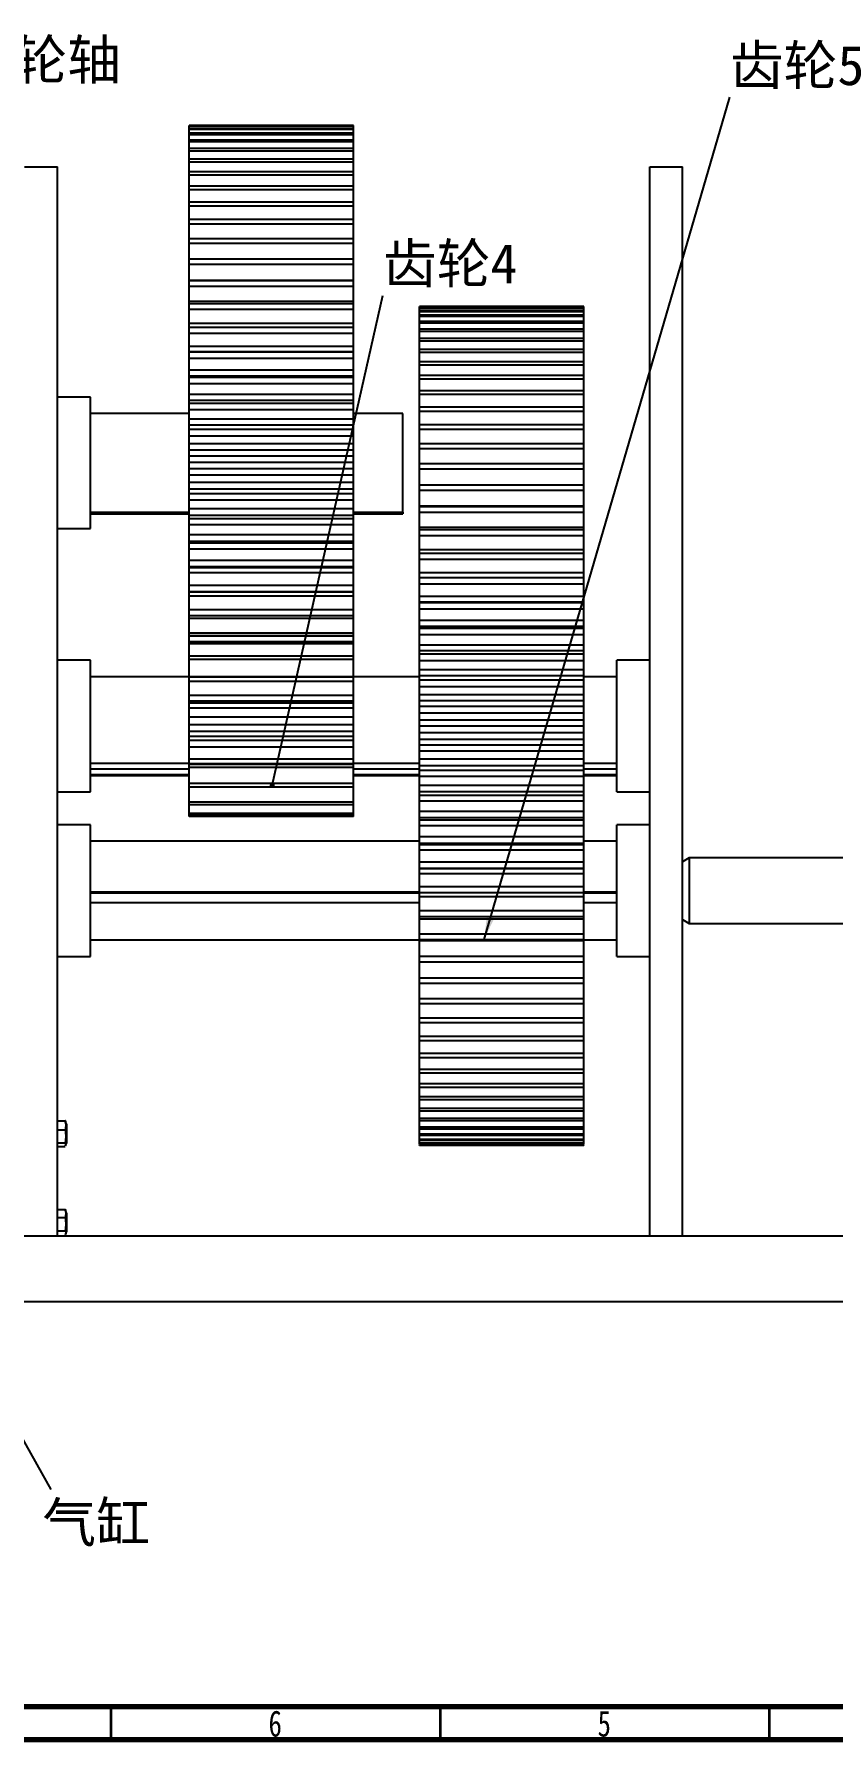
# Model space of a CAD drawing. Header units: millimetres. Extents: x 15 to 836, y 5 to 589.
# Drawn here: x 513.8 to 635.2, y 5 to 264.2 of the extents above; entities that cross this region are included whole.
import ezdxf

# ---------------------------------------------------------------- set-up
doc = ezdxf.new("R2010")
doc.units = ezdxf.units.MM
doc.styles.add('SLDTEXTSTYLE0', font='TXT', dxfattribs={"width": 0.75})
doc.dimstyles.new('SLDDIMSTYLE0', dxfattribs={"dimtxt": 0.18, "dimasz": 3.556, "dimexe": 0, "dimexo": 0.0625, "dimgap": 0, "dimtad": 0, "dimtih": 1, "dimtoh": 1, "dimdec": 0, "dimrnd": 1e-09, "dimzin": 0, "dimdsep": 46, "dimtxsty": 'Standard', "dimsah": 1, "dimcen": 0.09, "dimadec": 0, "dimazin": 0, "dimtfac": 3.556, "dimtdec": 0, "dimtofl": 0, "dimtmove": 0, "dimatfit": 3, "dimfxl": 1, "dimfrac": 2, "dimtolj": 1, "dimtzin": 0, "dimarcsym": 0})
doc.dimstyles.new('SLDDIMSTYLE1', dxfattribs={"dimtxt": 0.18, "dimasz": 0.762, "dimexe": 0, "dimexo": 0.0625, "dimgap": 0, "dimtad": 0, "dimtih": 1, "dimtoh": 1, "dimdec": 0, "dimrnd": 1e-09, "dimzin": 0, "dimdsep": 46, "dimtxsty": 'Standard', "dimblk1": 'DOT', "dimblk2": 'DOT', "dimsah": 1, "dimcen": 0.09, "dimadec": 0, "dimazin": 0, "dimtfac": 0.762, "dimtdec": 0, "dimtofl": 0, "dimtmove": 0, "dimatfit": 3, "dimldrblk": 'DOT', "dimfxl": 1, "dimfrac": 2, "dimtolj": 1, "dimtzin": 0, "dimarcsym": 0})

# ---------------------------------------------------------------- blocks, each defined once
blk = doc.blocks.new('_Dot')
at = {"color": 0, "linetype": 'ByBlock', "lineweight": -2}
blk.add_line((-0.5, 0), (-1, 0), dxfattribs=at)
at = {"color": 0, "linetype": 'ByBlock', "const_width": 0.5}
blk.add_lwpolyline([(-0.25, 0, 1), (0.25, 0, 1)], format="xyb", close=True, dxfattribs=at)

msp = doc.modelspace()

# ---------------------------------------------------------------- linework, layer by layer
at = {"color": 7, "linetype": 'Continuous', "lineweight": 25}
for p, q in [((562.37, 250.29), (537.37, 250.29)), ((537.37, 250.13), (537.37, 250.29)), ((562.37, 250.21), (537.37, 250.21)), ((537.37, 250.14), (537.37, 250.21)), ((562.37, 250.14), (537.37, 250.14)), ((537.37, 249.81), (537.37, 250.14)), ((562.37, 249.81), (537.37, 249.81)), ((537.37, 249.67), (537.37, 249.81)), ((562.37, 249.67), (537.37, 249.67)), ((537.37, 249.11), (537.37, 249.67)), ((562.37, 249.11), (537.37, 249.11)), ((537.37, 248.89), (537.37, 249.11)), ((562.37, 248.89), (537.37, 248.89)), ((537.37, 248.09), (537.37, 248.89)), ((562.37, 250.13), (562.37, 250.29)), ((562.37, 250.14), (562.37, 250.21)), ((562.37, 249.81), (562.37, 250.14)), ((562.37, 249.67), (562.37, 249.81)), ((562.37, 249.11), (562.37, 249.67)), ((562.37, 248.89), (562.37, 249.11)), ((562.37, 248.09), (562.37, 248.89)), ((562.37, 248.09), (537.37, 248.09)), ((537.37, 247.8), (537.37, 248.09)), ((562.37, 247.8), (537.37, 247.8)), ((537.37, 246.73), (537.37, 247.8)), ((562.37, 246.78), (537.37, 246.78)), ((537.37, 246.41), (537.37, 246.78)), ((562.37, 246.41), (537.37, 246.41)), ((537.37, 245.16), (537.37, 246.41)), ((562.37, 247.8), (562.37, 248.09)), ((562.37, 246.73), (562.37, 247.8)), ((562.37, 246.41), (562.37, 246.78)), ((562.37, 245.16), (562.37, 246.41)), ((512.37, 244.04), (517.37, 244.04)), ((517.37, 81.54), (517.37, 244.04)), ((562.37, 245.16), (537.37, 245.16)), ((537.37, 244.72), (537.37, 245.16)), ((562.37, 244.72), (537.37, 244.72)), ((537.37, 243.27), (537.37, 244.72)), ((562.37, 244.72), (562.37, 245.16)), ((562.37, 243.27), (562.37, 244.72)), ((607.37, 81.54), (607.37, 244.04)), ((607.37, 244.04), (612.37, 244.04)), ((612.37, 81.54), (612.37, 244.04)), ((562.37, 243.27), (537.37, 243.27)), ((537.37, 242.76), (537.37, 243.27)), ((562.37, 242.76), (537.37, 242.76)), ((537.37, 241.1), (537.37, 242.76)), ((562.37, 241.1), (537.37, 241.1)), ((537.37, 240.53), (537.37, 241.1)), ((562.37, 242.76), (562.37, 243.27)), ((562.37, 241.1), (562.37, 242.76)), ((562.37, 240.53), (562.37, 241.1)), ((562.37, 240.53), (537.37, 240.53)), ((537.37, 238.67), (537.37, 240.53)), ((562.37, 238.67), (537.37, 238.67)), ((537.37, 238.04), (537.37, 238.67)), ((562.37, 238.67), (562.37, 240.53)), ((562.37, 238.04), (562.37, 238.67)), ((562.37, 238.04), (537.37, 238.04)), ((537.37, 236), (537.37, 238.04)), ((562.37, 236), (537.37, 236)), ((537.37, 235.31), (537.37, 236)), ((562.37, 236), (562.37, 238.04)), ((562.37, 235.31), (562.37, 236)), ((562.37, 235.31), (537.37, 235.31)), ((537.37, 233.1), (537.37, 235.31)), ((562.37, 233.1), (562.37, 235.31)), ((562.37, 233.1), (537.37, 233.1)), ((537.37, 232.35), (537.37, 233.1)), ((562.37, 232.35), (537.37, 232.35)), ((537.37, 229.99), (537.37, 232.35)), ((562.37, 232.35), (562.37, 233.1)), ((562.37, 229.99), (562.37, 232.35)), ((562.37, 229.99), (537.37, 229.99)), ((537.37, 229.19), (537.37, 229.99)), ((562.37, 229.19), (537.37, 229.19)), ((537.37, 226.75), (537.37, 229.19)), ((562.37, 229.19), (562.37, 229.99)), ((562.37, 226.75), (562.37, 229.19)), ((562.37, 226.75), (537.37, 226.75)), ((562.37, 226.69), (537.37, 226.69)), ((537.37, 225.85), (537.37, 226.69)), ((562.37, 225.85), (537.37, 225.85)), ((537.37, 223.55), (537.37, 225.85)), ((562.37, 225.85), (562.37, 226.69)), ((562.37, 223.55), (562.37, 225.85)), ((562.37, 223.55), (537.37, 223.55)), ((537.37, 223.22), (537.37, 223.55)), ((562.37, 223.22), (537.37, 223.22)), ((537.37, 222.34), (537.37, 223.22)), ((562.37, 223.22), (562.37, 223.55)), ((562.37, 222.34), (562.37, 223.22)), ((562.37, 222.34), (537.37, 222.34)), ((537.37, 220.2), (537.37, 222.34)), ((562.37, 220.2), (562.37, 222.34)), ((597.37, 222.79), (572.37, 222.79)), ((572.37, 222.76), (572.37, 222.79)), ((597.37, 222.76), (572.37, 222.76)), ((572.37, 222.51), (572.37, 222.76)), ((597.37, 222.6), (572.37, 222.6)), ((572.37, 222.51), (572.37, 222.6)), ((597.37, 222.51), (572.37, 222.51)), ((572.37, 222.15), (572.37, 222.51)), ((597.37, 222.15), (572.37, 222.15)), ((572.37, 222), (572.37, 222.15)), ((597.37, 222), (572.37, 222)), ((572.37, 221.46), (572.37, 222)), ((597.37, 221.46), (572.37, 221.46)), ((572.37, 221.25), (572.37, 221.46)), ((597.37, 221.25), (572.37, 221.25)), ((572.37, 220.53), (572.37, 221.25)), ((597.37, 220.53), (572.37, 220.53)), ((572.37, 220.25), (572.37, 220.53)), ((597.37, 222.76), (597.37, 222.79)), ((597.37, 222.51), (597.37, 222.76)), ((597.37, 222.51), (597.37, 222.6)), ((597.37, 222.15), (597.37, 222.51)), ((597.37, 222), (597.37, 222.15)), ((597.37, 221.46), (597.37, 222)), ((597.37, 221.25), (597.37, 221.46)), ((597.37, 220.53), (597.37, 221.25)), ((597.37, 220.25), (597.37, 220.53)), ((562.37, 220.2), (537.37, 220.2)), ((537.37, 219.6), (537.37, 220.2)), ((562.37, 219.6), (537.37, 219.6)), ((562.37, 219.6), (537.37, 219.6)), ((537.37, 218.69), (537.37, 219.6)), ((537.37, 219.6), (537.37, 219.6)), ((562.37, 218.69), (537.37, 218.69)), ((537.37, 216.71), (537.37, 218.69)), ((562.37, 219.6), (562.37, 220.2)), ((562.37, 218.69), (562.37, 219.6)), ((562.37, 219.6), (562.37, 219.6)), ((562.37, 216.71), (562.37, 218.69)), ((597.37, 220.25), (572.37, 220.25)), ((572.37, 219.35), (572.37, 220.25)), ((597.37, 219.35), (572.37, 219.35)), ((572.37, 219.01), (572.37, 219.35)), ((597.37, 219.01), (572.37, 219.01)), ((572.37, 217.93), (572.37, 219.01)), ((597.37, 217.93), (572.37, 217.93)), ((572.37, 217.54), (572.37, 217.93)), ((597.37, 219.35), (597.37, 220.25)), ((597.37, 219.01), (597.37, 219.35)), ((597.37, 217.93), (597.37, 219.01)), ((597.37, 217.54), (597.37, 217.93)), ((562.37, 216.71), (537.37, 216.71)), ((537.37, 215.84), (537.37, 216.71)), ((562.37, 215.91), (537.37, 215.91)), ((537.37, 215.85), (537.37, 215.91)), ((562.37, 215.85), (537.37, 215.85)), ((537.37, 214.91), (537.37, 215.85)), ((562.37, 215.84), (562.37, 216.71)), ((562.37, 215.85), (562.37, 215.91)), ((562.37, 214.91), (562.37, 215.85)), ((597.37, 217.54), (572.37, 217.54)), ((572.37, 216.28), (572.37, 217.54)), ((597.37, 216.28), (572.37, 216.28)), ((572.37, 215.83), (572.37, 216.28)), ((597.37, 215.83), (572.37, 215.83)), ((572.37, 214.4), (572.37, 215.83)), ((597.37, 216.28), (597.37, 217.54)), ((597.37, 215.83), (597.37, 216.28)), ((597.37, 214.4), (597.37, 215.83)), ((562.37, 214.91), (537.37, 214.91)), ((537.37, 213.12), (537.37, 214.91)), ((562.37, 213.12), (537.37, 213.12)), ((537.37, 212.23), (537.37, 213.12)), ((562.37, 213.12), (562.37, 214.91)), ((562.37, 212.23), (562.37, 213.12)), ((597.37, 214.4), (572.37, 214.4)), ((572.37, 213.9), (572.37, 214.4)), ((597.37, 213.9), (572.37, 213.9)), ((572.37, 212.31), (572.37, 213.9)), ((597.37, 213.9), (597.37, 214.4)), ((597.37, 212.31), (597.37, 213.9)), ((562.37, 212.23), (537.37, 212.23)), ((537.37, 212), (537.37, 212.23)), ((562.37, 212), (537.37, 212)), ((537.37, 211.04), (537.37, 212)), ((562.37, 211.04), (537.37, 211.04)), ((537.37, 209.44), (537.37, 211.04)), ((562.37, 212), (562.37, 212.23)), ((562.37, 211.04), (562.37, 212)), ((562.37, 209.44), (562.37, 211.04)), ((597.37, 212.31), (572.37, 212.31)), ((572.37, 211.75), (572.37, 212.31)), ((597.37, 211.75), (572.37, 211.75)), ((572.37, 210), (572.37, 211.75)), ((597.37, 210), (572.37, 210)), ((572.37, 209.4), (572.37, 210)), ((597.37, 211.75), (597.37, 212.31)), ((597.37, 210), (597.37, 211.75)), ((597.37, 209.4), (597.37, 210)), ((522.37, 209.04), (517.37, 209.04)), ((522.37, 189.04), (522.37, 209.04)), ((562.37, 209.44), (537.37, 209.44)), ((537.37, 208.53), (537.37, 209.44)), ((562.37, 208.53), (537.37, 208.53)), ((537.37, 208.07), (537.37, 208.53)), ((562.37, 208.07), (537.37, 208.07)), ((537.37, 207.09), (537.37, 208.07)), ((562.37, 208.53), (562.37, 209.44)), ((562.37, 208.07), (562.37, 208.53)), ((562.37, 207.09), (562.37, 208.07)), ((597.37, 209.4), (572.37, 209.4)), ((572.37, 207.5), (572.37, 209.4)), ((597.37, 207.5), (572.37, 207.5)), ((572.37, 206.84), (572.37, 207.5)), ((597.37, 207.5), (597.37, 209.4)), ((597.37, 206.84), (597.37, 207.5)), ((537.37, 206.54), (522.37, 206.54)), ((562.37, 207.09), (537.37, 207.09)), ((537.37, 205.69), (537.37, 207.09)), ((562.37, 205.69), (537.37, 205.69)), ((537.37, 204.77), (537.37, 205.69)), ((562.37, 204.77), (537.37, 204.77)), ((537.37, 204.09), (537.37, 204.77)), ((562.37, 205.69), (562.37, 207.09)), ((569.87, 206.54), (562.37, 206.54)), ((562.37, 204.77), (562.37, 205.69)), ((562.37, 204.09), (562.37, 204.77)), ((569.87, 191.54), (569.87, 206.54)), ((597.37, 206.84), (572.37, 206.84)), ((572.37, 204.8), (572.37, 206.84)), ((597.37, 204.8), (572.37, 204.8)), ((572.37, 204.1), (572.37, 204.8)), ((597.37, 204.8), (597.37, 206.84)), ((597.37, 204.1), (597.37, 204.8)), ((562.37, 204.09), (537.37, 204.09)), ((537.37, 203.1), (537.37, 204.09)), ((562.37, 203.1), (537.37, 203.1)), ((537.37, 201.91), (537.37, 203.1)), ((562.37, 203.1), (562.37, 204.09)), ((562.37, 201.91), (562.37, 203.1)), ((597.37, 204.1), (572.37, 204.1)), ((572.37, 201.92), (572.37, 204.1)), ((597.37, 201.92), (597.37, 204.1)), ((562.37, 201.91), (537.37, 201.91)), ((537.37, 200.98), (537.37, 201.91)), ((562.37, 200.98), (537.37, 200.98)), ((537.37, 200.07), (537.37, 200.98)), ((562.37, 200.07), (537.37, 200.07)), ((537.37, 199.08), (537.37, 200.07)), ((562.37, 200.98), (562.37, 201.91)), ((562.37, 200.07), (562.37, 200.98)), ((562.37, 199.08), (562.37, 200.07)), ((597.37, 201.92), (572.37, 201.92)), ((572.37, 201.18), (572.37, 201.92)), ((597.37, 201.18), (572.37, 201.18)), ((572.37, 198.88), (572.37, 201.18)), ((597.37, 201.18), (597.37, 201.92)), ((597.37, 198.88), (597.37, 201.18)), ((562.37, 199.08), (537.37, 199.08)), ((537.37, 198.11), (537.37, 199.08)), ((562.37, 198.11), (537.37, 198.11)), ((537.37, 197.18), (537.37, 198.11)), ((562.37, 197.18), (537.37, 197.18)), ((537.37, 196.05), (537.37, 197.18)), ((562.37, 198.11), (562.37, 199.08)), ((562.37, 197.18), (562.37, 198.11)), ((562.37, 196.05), (562.37, 197.18)), ((597.37, 198.88), (572.37, 198.88)), ((572.37, 198.09), (572.37, 198.88)), ((597.37, 198.09), (572.37, 198.09)), ((572.37, 195.67), (572.37, 198.09)), ((597.37, 198.09), (597.37, 198.88)), ((597.37, 195.67), (597.37, 198.09)), ((562.37, 196.05), (537.37, 196.05)), ((537.37, 195.06), (537.37, 196.05)), ((562.37, 195.06), (537.37, 195.06)), ((537.37, 194.31), (537.37, 195.06)), ((562.37, 195.06), (562.37, 196.05)), ((562.37, 194.31), (562.37, 195.06)), ((597.37, 195.67), (572.37, 195.67)), ((572.37, 194.85), (572.37, 195.67)), ((597.37, 194.85), (572.37, 194.85)), ((572.37, 192.45), (572.37, 194.85)), ((597.37, 194.85), (597.37, 195.67)), ((597.37, 192.45), (597.37, 194.85)), ((562.37, 194.31), (537.37, 194.31)), ((537.37, 193.39), (537.37, 194.31)), ((562.37, 193.39), (537.37, 193.39)), ((537.37, 192.04), (537.37, 193.39)), ((562.37, 192.04), (537.37, 192.04)), ((537.37, 191.06), (537.37, 192.04)), ((562.37, 193.39), (562.37, 194.31)), ((562.37, 192.04), (562.37, 193.39)), ((562.37, 191.06), (562.37, 192.04)), ((597.37, 192.45), (572.37, 192.45)), ((572.37, 192.33), (572.37, 192.45)), ((597.37, 192.33), (572.37, 192.33)), ((572.37, 191.47), (572.37, 192.33)), ((597.37, 192.33), (597.37, 192.45)), ((597.37, 191.47), (597.37, 192.33)), ((522.37, 191.54), (537.37, 191.54)), ((522.37, 191.29), (537.37, 191.29)), ((562.37, 191.06), (537.37, 191.06)), ((537.37, 190.54), (537.37, 191.06)), ((562.37, 190.54), (537.37, 190.54)), ((537.37, 189.63), (537.37, 190.54)), ((562.37, 189.63), (537.37, 189.63)), ((537.37, 188.08), (537.37, 189.63)), ((562.37, 191.54), (569.87, 191.54)), ((562.37, 191.29), (569.87, 191.29)), ((562.37, 190.54), (562.37, 191.06)), ((562.37, 189.63), (562.37, 190.54)), ((562.37, 188.08), (562.37, 189.63)), ((569.87, 191.54), (569.87, 191.29)), ((597.37, 191.47), (572.37, 191.47)), ((572.37, 189.19), (572.37, 191.47)), ((597.37, 189.19), (597.37, 191.47)), ((517.37, 189.04), (522.37, 189.04)), ((562.37, 188.08), (537.37, 188.08)), ((537.37, 187.11), (537.37, 188.08)), ((562.37, 187.11), (537.37, 187.11)), ((537.37, 186.83), (537.37, 187.11)), ((562.37, 186.83), (537.37, 186.83)), ((537.37, 185.93), (537.37, 186.83)), ((562.37, 187.11), (562.37, 188.08)), ((562.37, 186.83), (562.37, 187.11)), ((562.37, 185.93), (562.37, 186.83)), ((597.37, 189.19), (572.37, 189.19)), ((572.37, 188.85), (572.37, 189.19)), ((597.37, 188.85), (572.37, 188.85)), ((572.37, 187.95), (572.37, 188.85)), ((597.37, 187.95), (572.37, 187.95)), ((572.37, 185.8), (572.37, 187.95)), ((597.37, 188.85), (597.37, 189.19)), ((597.37, 187.95), (597.37, 188.85)), ((597.37, 185.8), (597.37, 187.95)), ((562.37, 185.93), (537.37, 185.93)), ((537.37, 184.18), (537.37, 185.93)), ((562.37, 184.18), (537.37, 184.18)), ((537.37, 183.24), (537.37, 184.18)), ((562.37, 184.18), (562.37, 185.93)), ((562.37, 183.24), (562.37, 184.18)), ((597.37, 185.8), (572.37, 185.8)), ((572.37, 185.25), (572.37, 185.8)), ((597.37, 185.25), (572.37, 185.25)), ((572.37, 184.33), (572.37, 185.25)), ((597.37, 184.33), (572.37, 184.33)), ((572.37, 182.31), (572.37, 184.33)), ((597.37, 185.25), (597.37, 185.8)), ((597.37, 184.33), (597.37, 185.25)), ((597.37, 182.31), (597.37, 184.33)), ((562.37, 183.24), (537.37, 183.24)), ((537.37, 183.15), (537.37, 183.24)), ((537.37, 182.31), (537.37, 183.19)), ((537.37, 183.15), (562.37, 183.15)), ((562.37, 182.31), (537.37, 182.31)), ((537.37, 180.38), (537.37, 182.31)), ((562.37, 183.15), (562.37, 183.24)), ((562.37, 182.31), (562.37, 183.19)), ((562.37, 180.38), (562.37, 182.31)), ((597.37, 182.31), (572.37, 182.31)), ((572.37, 181.57), (572.37, 182.31)), ((597.37, 181.57), (572.37, 181.57)), ((572.37, 181.55), (572.37, 181.57)), ((597.37, 181.55), (572.37, 181.55)), ((572.37, 180.61), (572.37, 181.55)), ((597.37, 181.57), (597.37, 182.31)), ((597.37, 181.55), (597.37, 181.57)), ((597.37, 180.61), (597.37, 181.55)), ((562.37, 180.38), (537.37, 180.38)), ((537.37, 179.46), (537.37, 180.38)), ((537.37, 179.46), (562.37, 179.46)), ((562.37, 179.46), (537.37, 179.46)), ((537.37, 179.46), (537.37, 179.46)), ((537.37, 178.8), (537.37, 179.46)), ((562.37, 179.46), (562.37, 180.38)), ((562.37, 179.46), (562.37, 179.46)), ((562.37, 178.8), (562.37, 179.46)), ((597.37, 180.61), (572.37, 180.61)), ((572.37, 178.73), (572.37, 180.61)), ((597.37, 178.73), (597.37, 180.61)), ((562.37, 178.8), (537.37, 178.8)), ((537.37, 176.69), (537.37, 178.8)), ((562.37, 176.69), (537.37, 176.69)), ((537.37, 175.81), (537.37, 176.69)), ((562.37, 176.69), (562.37, 178.8)), ((562.37, 175.81), (562.37, 176.69)), ((597.37, 178.73), (572.37, 178.73)), ((572.37, 177.87), (572.37, 178.73)), ((597.37, 177.88), (572.37, 177.88)), ((572.37, 177.76), (572.37, 177.88)), ((597.37, 177.76), (572.37, 177.76)), ((572.37, 176.8), (572.37, 177.76)), ((597.37, 176.8), (572.37, 176.8)), ((572.37, 175.07), (572.37, 176.8)), ((597.37, 177.87), (597.37, 178.73)), ((597.37, 177.76), (597.37, 177.88)), ((597.37, 176.8), (597.37, 177.76)), ((597.37, 175.07), (597.37, 176.8)), ((562.37, 175.81), (537.37, 175.81)), ((537.37, 175.41), (537.37, 175.81)), ((562.37, 175.41), (537.37, 175.41)), ((537.37, 173.14), (537.37, 175.41)), ((562.37, 175.41), (562.37, 175.81)), ((562.37, 173.14), (562.37, 175.41)), ((597.37, 175.07), (572.37, 175.07)), ((572.37, 174.19), (572.37, 175.07)), ((597.37, 174.19), (572.37, 174.19)), ((572.37, 173.89), (572.37, 174.19)), ((597.37, 173.89), (572.37, 173.89)), ((572.37, 172.92), (572.37, 173.89)), ((597.37, 174.19), (597.37, 175.07)), ((597.37, 173.89), (597.37, 174.19)), ((597.37, 172.92), (597.37, 173.89)), ((562.37, 173.14), (537.37, 173.14)), ((537.37, 172.77), (537.37, 173.14)), ((562.37, 172.77), (537.37, 172.77)), ((537.37, 172.7), (537.37, 172.77)), ((562.37, 172.7), (537.37, 172.7)), ((537.37, 171.85), (537.37, 172.7)), ((562.37, 171.85), (537.37, 171.85)), ((537.37, 171.55), (537.37, 171.85)), ((562.37, 171.55), (537.37, 171.55)), ((537.37, 169.67), (537.37, 171.55)), ((562.37, 172.77), (562.37, 173.14)), ((562.37, 172.7), (562.37, 172.77)), ((562.37, 171.85), (562.37, 172.7)), ((562.37, 171.55), (562.37, 171.85)), ((562.37, 169.67), (562.37, 171.55)), ((597.37, 172.92), (572.37, 172.92)), ((572.37, 171.35), (572.37, 172.92)), ((597.37, 171.35), (572.37, 171.35)), ((572.37, 170.45), (572.37, 171.35)), ((597.37, 171.35), (597.37, 172.92)), ((597.37, 170.45), (597.37, 171.35)), ((522.37, 169.04), (517.37, 169.04)), ((522.37, 149.04), (522.37, 169.04)), ((562.37, 169.67), (537.37, 169.67)), ((537.37, 169.17), (537.37, 169.67)), ((562.37, 169.17), (537.37, 169.17)), ((537.37, 166.53), (537.37, 169.17)), ((562.37, 169.17), (562.37, 169.67)), ((562.37, 166.53), (562.37, 169.17)), ((597.37, 170.45), (572.37, 170.45)), ((572.37, 169.97), (572.37, 170.45)), ((597.37, 169.97), (572.37, 169.97)), ((572.37, 168.98), (572.37, 169.97)), ((597.37, 168.98), (572.37, 168.98)), ((572.37, 167.58), (572.37, 168.98)), ((597.37, 169.97), (597.37, 170.45)), ((597.37, 168.98), (597.37, 169.97)), ((597.37, 167.58), (597.37, 168.98)), ((607.37, 169.04), (602.37, 169.04)), ((602.37, 149.04), (602.37, 169.04)), ((537.37, 166.54), (522.37, 166.54)), ((537.37, 166.46), (537.37, 166.54)), ((537.37, 166.46), (537.37, 166.54)), ((537.37, 166.46), (537.37, 166.54)), ((537.37, 166.46), (537.37, 166.54)), ((537.37, 166.46), (537.37, 166.54)), ((537.37, 166.46), (537.37, 166.54)), ((537.37, 166.45), (537.37, 166.54)), ((537.37, 166.45), (537.37, 166.54)), ((537.37, 166.45), (537.37, 166.54)), ((537.37, 166.45), (537.37, 166.54)), ((537.37, 166.45), (537.37, 166.54)), ((537.37, 166.45), (537.37, 166.54)), ((537.37, 166.45), (537.37, 166.54)), ((537.37, 166.45), (537.37, 166.54)), ((537.37, 166.45), (537.37, 166.54)), ((537.37, 166.45), (537.37, 166.54)), ((537.37, 166.45), (537.37, 166.54)), ((537.37, 166.45), (537.37, 166.54)), ((537.37, 166.45), (537.37, 166.54)), ((562.37, 166.53), (537.37, 166.53)), ((537.37, 166.45), (537.37, 166.53)), ((562.37, 166.46), (537.37, 166.46)), ((537.37, 166.45), (537.37, 166.46)), ((562.37, 166.45), (537.37, 166.45)), ((537.37, 165.8), (537.37, 166.45)), ((572.37, 166.54), (562.37, 166.54)), ((562.37, 166.46), (562.37, 166.54)), ((562.37, 166.46), (562.37, 166.54)), ((562.37, 166.46), (562.37, 166.54)), ((562.37, 166.46), (562.37, 166.54)), ((562.37, 166.46), (562.37, 166.54)), ((562.37, 166.46), (562.37, 166.54)), ((562.37, 166.45), (562.37, 166.54)), ((562.37, 166.45), (562.37, 166.54)), ((562.37, 166.45), (562.37, 166.54)), ((562.37, 166.45), (562.37, 166.54)), ((562.37, 166.45), (562.37, 166.54)), ((562.37, 166.45), (562.37, 166.54)), ((562.37, 166.45), (562.37, 166.54)), ((562.37, 166.45), (562.37, 166.54)), ((562.37, 166.45), (562.37, 166.54)), ((562.37, 166.45), (562.37, 166.54)), ((562.37, 166.45), (562.37, 166.54)), ((562.37, 166.45), (562.37, 166.54)), ((562.37, 166.45), (562.37, 166.54)), ((562.37, 166.45), (562.37, 166.53)), ((562.37, 166.45), (562.37, 166.46)), ((562.37, 165.8), (562.37, 166.45)), ((597.37, 167.58), (572.37, 167.58)), ((572.37, 166.67), (572.37, 167.58)), ((597.37, 166.67), (572.37, 166.67)), ((572.37, 166.01), (572.37, 166.67)), ((597.37, 166.01), (572.37, 166.01)), ((572.37, 165.01), (572.37, 166.01)), ((597.37, 166.67), (597.37, 167.58)), ((597.37, 166.01), (597.37, 166.67)), ((602.37, 166.54), (597.37, 166.54)), ((597.37, 165.01), (597.37, 166.01)), ((562.37, 165.8), (537.37, 165.8)), ((537.37, 163.7), (537.37, 165.8)), ((537.37, 162.83), (537.37, 163.7)), ((537.37, 162.83), (537.37, 163.7)), ((537.37, 162.83), (537.37, 163.7)), ((537.37, 162.83), (537.37, 163.7)), ((537.37, 162.83), (537.37, 163.7)), ((562.37, 163.7), (537.37, 163.7)), ((537.37, 162.83), (537.37, 163.7)), ((537.37, 162.83), (537.37, 163.7)), ((537.37, 162.83), (537.37, 163.7)), ((537.37, 162.83), (537.37, 163.7)), ((537.37, 162.83), (537.37, 163.7)), ((537.37, 162.83), (537.37, 163.7)), ((537.37, 162.83), (537.37, 163.7)), ((537.37, 162.83), (537.37, 163.7)), ((537.37, 162.83), (537.37, 163.7)), ((537.37, 162.83), (537.37, 163.7)), ((537.37, 162.83), (537.37, 163.7)), ((537.37, 162.83), (537.37, 163.7)), ((537.37, 162.83), (537.37, 163.7)), ((537.37, 162.83), (537.37, 163.7)), ((537.37, 162.83), (537.37, 163.7)), ((562.37, 163.7), (562.37, 165.8)), ((562.37, 162.83), (562.37, 163.7)), ((562.37, 162.83), (562.37, 163.7)), ((562.37, 162.83), (562.37, 163.7)), ((562.37, 162.83), (562.37, 163.7)), ((562.37, 162.83), (562.37, 163.7)), ((562.37, 162.83), (562.37, 163.7)), ((562.37, 162.83), (562.37, 163.7)), ((562.37, 162.83), (562.37, 163.7)), ((562.37, 162.83), (562.37, 163.7)), ((562.37, 162.83), (562.37, 163.7)), ((562.37, 162.83), (562.37, 163.7)), ((562.37, 162.83), (562.37, 163.7)), ((562.37, 162.83), (562.37, 163.7)), ((562.37, 162.83), (562.37, 163.7)), ((562.37, 162.83), (562.37, 163.7)), ((562.37, 162.83), (562.37, 163.7)), ((562.37, 162.83), (562.37, 163.7)), ((562.37, 162.83), (562.37, 163.7)), ((562.37, 162.83), (562.37, 163.7)), ((562.37, 162.83), (562.37, 163.7)), ((597.37, 165.01), (572.37, 165.01)), ((572.37, 163.77), (572.37, 165.01)), ((597.37, 163.77), (572.37, 163.77)), ((572.37, 162.86), (572.37, 163.77)), ((597.37, 163.77), (597.37, 165.01)), ((597.37, 162.86), (597.37, 163.77)), ((562.37, 162.81), (537.37, 162.81)), ((537.37, 162.51), (537.37, 162.81)), ((562.37, 162.51), (537.37, 162.51)), ((537.37, 161.77), (537.37, 162.51)), ((562.37, 161.77), (537.37, 161.77)), ((537.37, 160.41), (537.37, 161.77)), ((562.37, 162.51), (562.37, 162.81)), ((562.37, 161.77), (562.37, 162.51)), ((562.37, 160.41), (562.37, 161.77)), ((597.37, 162.86), (572.37, 162.86)), ((572.37, 162.01), (572.37, 162.86)), ((597.37, 162.01), (572.37, 162.01)), ((572.37, 161.01), (572.37, 162.01)), ((597.37, 161.01), (572.37, 161.01)), ((572.37, 159.95), (572.37, 161.01)), ((597.37, 162.01), (597.37, 162.86)), ((597.37, 161.01), (597.37, 162.01)), ((597.37, 159.95), (597.37, 161.01)), ((537.37, 159.21), (537.37, 160.41)), ((537.37, 159.21), (537.37, 160.41)), ((537.37, 159.21), (537.37, 160.41)), ((537.37, 159.21), (537.37, 160.41)), ((562.37, 160.41), (537.37, 160.41)), ((537.37, 159.21), (537.37, 160.41)), ((537.37, 159.21), (537.37, 160.41)), ((537.37, 159.21), (537.37, 160.41)), ((537.37, 159.21), (537.37, 160.41)), ((537.37, 159.21), (537.37, 160.41)), ((537.37, 159.21), (537.37, 160.41)), ((537.37, 159.21), (537.37, 160.41)), ((537.37, 159.21), (537.37, 160.41)), ((537.37, 159.21), (537.37, 160.41)), ((537.37, 159.21), (537.37, 160.41)), ((537.37, 159.21), (537.37, 160.41)), ((537.37, 159.21), (537.37, 160.41)), ((537.37, 159.21), (537.37, 160.41)), ((537.37, 159.21), (537.37, 160.41)), ((537.37, 159.21), (537.37, 160.41)), ((537.37, 159.21), (537.37, 160.41)), ((562.37, 159.21), (537.37, 159.21)), ((537.37, 158.23), (537.37, 159.21)), ((562.37, 158.23), (537.37, 158.23)), ((537.37, 157.47), (537.37, 158.23)), ((562.37, 159.21), (562.37, 160.41)), ((562.37, 159.21), (562.37, 160.41)), ((562.37, 159.21), (562.37, 160.41)), ((562.37, 159.21), (562.37, 160.41)), ((562.37, 159.21), (562.37, 160.41)), ((562.37, 159.21), (562.37, 160.41)), ((562.37, 159.21), (562.37, 160.41)), ((562.37, 159.21), (562.37, 160.41)), ((562.37, 159.21), (562.37, 160.41)), ((562.37, 159.21), (562.37, 160.41)), ((562.37, 159.21), (562.37, 160.41)), ((562.37, 159.21), (562.37, 160.41)), ((562.37, 159.21), (562.37, 160.41)), ((562.37, 159.21), (562.37, 160.41)), ((562.37, 159.21), (562.37, 160.41)), ((562.37, 159.21), (562.37, 160.41)), ((562.37, 159.21), (562.37, 160.41)), ((562.37, 159.21), (562.37, 160.41)), ((562.37, 159.21), (562.37, 160.41)), ((562.37, 159.21), (562.37, 160.41)), ((562.37, 158.23), (562.37, 159.21)), ((562.37, 157.47), (562.37, 158.23)), ((597.37, 159.95), (572.37, 159.95)), ((572.37, 159.04), (572.37, 159.95)), ((597.37, 159.04), (572.37, 159.04)), ((572.37, 158.01), (572.37, 159.04)), ((597.37, 159.04), (597.37, 159.95)), ((597.37, 158.01), (597.37, 159.04)), ((562.37, 157.47), (537.37, 157.47)), ((537.37, 156.91), (537.37, 157.47)), ((537.37, 155.82), (537.37, 156.99)), ((537.37, 156.91), (562.37, 156.91)), ((537.37, 155.82), (537.37, 156.91)), ((537.37, 155.82), (537.37, 156.91)), ((537.37, 155.82), (537.37, 156.91)), ((537.37, 155.82), (537.37, 156.91)), ((537.37, 155.82), (537.37, 156.91)), ((537.37, 155.82), (537.37, 156.91)), ((537.37, 155.82), (537.37, 156.91)), ((537.37, 155.82), (537.37, 156.91)), ((537.37, 155.82), (537.37, 156.91)), ((537.37, 155.82), (537.37, 156.91)), ((537.37, 155.82), (537.37, 156.91)), ((537.37, 155.82), (537.37, 156.91)), ((537.37, 155.82), (537.37, 156.91)), ((537.37, 155.82), (537.37, 156.91)), ((537.37, 155.82), (537.37, 156.91)), ((537.37, 155.82), (537.37, 156.91)), ((537.37, 155.82), (537.37, 156.91)), ((537.37, 155.82), (537.37, 156.91)), ((537.37, 155.82), (537.37, 156.91)), ((562.37, 155.82), (537.37, 155.82)), ((537.37, 154.03), (537.37, 155.82)), ((562.37, 156.91), (562.37, 157.47)), ((562.37, 155.82), (562.37, 156.99)), ((562.37, 155.82), (562.37, 156.91)), ((562.37, 155.82), (562.37, 156.91)), ((562.37, 155.82), (562.37, 156.91)), ((562.37, 155.82), (562.37, 156.91)), ((562.37, 155.82), (562.37, 156.91)), ((562.37, 155.82), (562.37, 156.91)), ((562.37, 155.82), (562.37, 156.91)), ((562.37, 155.82), (562.37, 156.91)), ((562.37, 155.82), (562.37, 156.91)), ((562.37, 155.82), (562.37, 156.91)), ((562.37, 155.82), (562.37, 156.91)), ((562.37, 155.82), (562.37, 156.91)), ((562.37, 155.82), (562.37, 156.91)), ((562.37, 155.82), (562.37, 156.91)), ((562.37, 155.82), (562.37, 156.91)), ((562.37, 155.82), (562.37, 156.91)), ((562.37, 155.82), (562.37, 156.91)), ((562.37, 155.82), (562.37, 156.91)), ((562.37, 155.82), (562.37, 156.91)), ((562.37, 154.03), (562.37, 155.82)), ((597.37, 158.01), (572.37, 158.01)), ((572.37, 157.01), (572.37, 158.01)), ((597.37, 157.01), (572.37, 157.01)), ((572.37, 156.12), (572.37, 157.01)), ((597.37, 156.12), (572.37, 156.12)), ((572.37, 155.21), (572.37, 156.12)), ((597.37, 157.01), (597.37, 158.01)), ((597.37, 156.12), (597.37, 157.01)), ((597.37, 155.21), (597.37, 156.12)), ((522.37, 153.41), (537.37, 153.41)), ((562.37, 154.03), (537.37, 154.03)), ((537.37, 153.33), (537.37, 154.03)), ((562.37, 153.33), (537.37, 153.33)), ((537.37, 153.24), (537.37, 153.33)), ((537.37, 153.24), (562.37, 153.24)), ((537.37, 152.75), (537.37, 153.24)), ((537.37, 152.75), (537.37, 153.24)), ((537.37, 152.75), (537.37, 153.24)), ((537.37, 152.75), (537.37, 153.24)), ((537.37, 152.75), (537.37, 153.24)), ((537.37, 152.75), (537.37, 153.24)), ((537.37, 152.75), (537.37, 153.24)), ((537.37, 152.75), (537.37, 153.24)), ((537.37, 152.75), (537.37, 153.24)), ((537.37, 152.75), (537.37, 153.24)), ((537.37, 152.75), (537.37, 153.24)), ((537.37, 152.75), (537.37, 153.24)), ((537.37, 152.75), (537.37, 153.24)), ((537.37, 152.75), (537.37, 153.24)), ((537.37, 152.75), (537.37, 153.24)), ((537.37, 152.75), (537.37, 153.24)), ((537.37, 152.75), (537.37, 153.24)), ((537.37, 152.75), (537.37, 153.24)), ((537.37, 152.75), (537.37, 153.24)), ((537.37, 152.75), (537.37, 153.24)), ((562.37, 153.33), (562.37, 154.03)), ((562.37, 153.41), (572.37, 153.41)), ((562.37, 153.24), (562.37, 153.33)), ((562.37, 152.75), (562.37, 153.24)), ((562.37, 152.75), (562.37, 153.24)), ((562.37, 152.75), (562.37, 153.24)), ((562.37, 152.75), (562.37, 153.24)), ((562.37, 152.75), (562.37, 153.24)), ((562.37, 152.75), (562.37, 153.24)), ((562.37, 152.75), (562.37, 153.24)), ((562.37, 152.75), (562.37, 153.24)), ((562.37, 152.75), (562.37, 153.24)), ((562.37, 152.75), (562.37, 153.24)), ((562.37, 152.75), (562.37, 153.24)), ((562.37, 152.75), (562.37, 153.24)), ((562.37, 152.75), (562.37, 153.24)), ((562.37, 152.75), (562.37, 153.24)), ((562.37, 152.75), (562.37, 153.24)), ((562.37, 152.75), (562.37, 153.24)), ((562.37, 152.75), (562.37, 153.24)), ((562.37, 152.75), (562.37, 153.24)), ((562.37, 152.75), (562.37, 153.24)), ((562.37, 152.75), (562.37, 153.24)), ((597.37, 155.21), (572.37, 155.21)), ((572.37, 154.01), (572.37, 155.21)), ((597.37, 154.01), (572.37, 154.01)), ((572.37, 153.01), (572.37, 154.01)), ((597.37, 153.01), (572.37, 153.01)), ((572.37, 152.3), (572.37, 153.01)), ((597.37, 154.01), (597.37, 155.21)), ((597.37, 153.01), (597.37, 154.01)), ((597.37, 153.41), (602.37, 153.41)), ((597.37, 152.3), (597.37, 153.01)), ((522.37, 152.56), (537.37, 152.56)), ((522.37, 151.69), (537.37, 151.69)), ((522.37, 151.54), (537.37, 151.54)), ((562.37, 152.75), (537.37, 152.75)), ((537.37, 150.32), (537.37, 152.75)), ((562.37, 150.32), (562.37, 152.75)), ((562.37, 152.56), (572.37, 152.56)), ((562.37, 151.69), (572.37, 151.69)), ((562.37, 151.54), (572.37, 151.54)), ((597.37, 152.3), (572.37, 152.3)), ((572.37, 151.4), (572.37, 152.3)), ((597.37, 151.4), (572.37, 151.4)), ((572.37, 150.03), (572.37, 151.4)), ((597.37, 152.56), (602.37, 152.56)), ((597.37, 151.4), (597.37, 152.3)), ((597.37, 151.69), (602.37, 151.69)), ((597.37, 151.54), (602.37, 151.54)), ((597.37, 150.03), (597.37, 151.4)), ((517.37, 149.04), (522.37, 149.04)), ((562.37, 150.32), (537.37, 150.32)), ((537.37, 149.74), (537.37, 150.32)), ((537.37, 147.46), (537.37, 149.74)), ((562.37, 149.74), (537.37, 149.74)), ((562.37, 149.74), (562.37, 150.32)), ((562.37, 147.46), (562.37, 149.74)), ((597.37, 150.03), (572.37, 150.03)), ((572.37, 149.04), (572.37, 150.03)), ((597.37, 149.04), (572.37, 149.04)), ((572.37, 148.51), (572.37, 149.04)), ((597.37, 148.51), (572.37, 148.51)), ((572.37, 147.62), (572.37, 148.51)), ((597.37, 149.04), (597.37, 150.03)), ((597.37, 148.51), (597.37, 149.04)), ((597.37, 147.62), (597.37, 148.51)), ((602.37, 149.04), (607.37, 149.04)), ((562.37, 147.46), (537.37, 147.46)), ((537.37, 147.07), (537.37, 147.46)), ((562.37, 147.07), (537.37, 147.07)), ((537.37, 145.74), (537.37, 147.07)), ((562.37, 145.74), (537.37, 145.74)), ((537.37, 145.57), (537.37, 145.74)), ((537.37, 145.32), (537.37, 145.57)), ((562.37, 145.57), (537.37, 145.57)), ((562.37, 145.32), (537.37, 145.32)), ((562.37, 147.07), (562.37, 147.46)), ((562.37, 145.74), (562.37, 147.07)), ((562.37, 145.57), (562.37, 145.74)), ((562.37, 145.32), (562.37, 145.57)), ((597.37, 147.62), (572.37, 147.62)), ((572.37, 146.08), (572.37, 147.62)), ((597.37, 146.08), (572.37, 146.08)), ((572.37, 145.1), (572.37, 146.08)), ((597.37, 146.08), (597.37, 147.62)), ((597.37, 145.1), (597.37, 146.08)), ((522.37, 144.04), (517.37, 144.04)), ((522.37, 124.04), (522.37, 144.04)), ((597.37, 145.1), (572.37, 145.1)), ((572.37, 144.76), (572.37, 145.1)), ((597.37, 144.76), (572.37, 144.76)), ((572.37, 143.88), (572.37, 144.76)), ((597.37, 143.88), (572.37, 143.88)), ((572.37, 142.19), (572.37, 143.88)), ((597.37, 144.76), (597.37, 145.1)), ((597.37, 143.88), (597.37, 144.76)), ((597.37, 142.19), (597.37, 143.88)), ((607.37, 144.04), (602.37, 144.04)), ((602.37, 124.04), (602.37, 144.04)), ((572.37, 141.54), (522.37, 141.54)), ((597.37, 142.19), (572.37, 142.19)), ((572.37, 141.22), (572.37, 142.19)), ((597.37, 141.22), (572.37, 141.22)), ((572.37, 141.07), (572.37, 141.22)), ((572.37, 141.07), (597.37, 141.07)), ((572.37, 140.21), (572.37, 141.07)), ((597.37, 140.21), (572.37, 140.21)), ((572.37, 138.36), (572.37, 140.21)), ((597.37, 141.22), (597.37, 142.19)), ((602.37, 141.54), (597.37, 141.54)), ((597.37, 141.07), (597.37, 141.22)), ((597.37, 140.21), (597.37, 141.07)), ((597.37, 138.36), (597.37, 140.21)), ((597.37, 138.36), (572.37, 138.36)), ((572.37, 137.42), (572.37, 138.36)), ((572.37, 136.6), (572.37, 137.45)), ((597.37, 137.42), (572.37, 137.42)), ((572.37, 137.38), (572.37, 137.42)), ((572.37, 137.38), (597.37, 137.38)), ((597.37, 137.42), (597.37, 138.36)), ((597.37, 136.6), (597.37, 137.45)), ((597.37, 137.38), (597.37, 137.42)), ((613.37, 139.04), (612.37, 138.44)), ((642.37, 139.04), (613.37, 139.04)), ((613.37, 139.04), (613.37, 134.04)), ((597.37, 136.6), (572.37, 136.6)), ((572.37, 134.62), (572.37, 136.6)), ((597.37, 134.62), (597.37, 136.6)), ((522.37, 133.84), (572.37, 133.84)), ((522.37, 133.7), (572.37, 133.7)), ((522.37, 132.22), (572.37, 132.22)), ((597.37, 134.62), (572.37, 134.62)), ((572.37, 133.69), (572.37, 134.62)), ((572.37, 133.09), (572.37, 133.7)), ((597.37, 133.69), (572.37, 133.69)), ((597.37, 133.09), (572.37, 133.09)), ((572.37, 130.97), (572.37, 133.09)), ((597.37, 133.69), (597.37, 134.62)), ((597.37, 133.84), (602.37, 133.84)), ((597.37, 133.09), (597.37, 133.7)), ((597.37, 133.7), (602.37, 133.7)), ((597.37, 130.97), (597.37, 133.09)), ((597.37, 132.22), (602.37, 132.22)), ((613.37, 134.04), (613.37, 129.04)), ((597.37, 130.97), (572.37, 130.97)), ((572.37, 130.07), (572.37, 130.97)), ((597.37, 130.07), (572.37, 130.07)), ((572.37, 129.68), (572.37, 130.07)), ((597.37, 129.68), (572.37, 129.68)), ((572.37, 127.43), (572.37, 129.68)), ((597.37, 130.07), (597.37, 130.97)), ((597.37, 129.68), (597.37, 130.07)), ((597.37, 127.43), (597.37, 129.68)), ((612.37, 129.65), (613.37, 129.04)), ((597.37, 127.43), (572.37, 127.43)), ((572.37, 126.56), (572.37, 127.43)), ((597.37, 126.56), (597.37, 127.43)), ((613.37, 129.04), (642.37, 129.04)), ((522.37, 126.54), (572.37, 126.54)), ((597.37, 126.56), (572.37, 126.56)), ((572.37, 126.39), (572.37, 126.54)), ((597.37, 126.39), (572.37, 126.39)), ((572.37, 124.02), (572.37, 126.39)), ((597.37, 126.54), (602.37, 126.54)), ((597.37, 126.39), (597.37, 126.54)), ((597.37, 124.02), (597.37, 126.39)), ((517.37, 124.04), (522.37, 124.04)), ((597.37, 124.02), (572.37, 124.02)), ((572.37, 123.18), (572.37, 124.02)), ((572.37, 120.74), (572.37, 123.22)), ((597.37, 123.18), (572.37, 123.18)), ((597.37, 123.18), (597.37, 124.02)), ((597.37, 120.74), (597.37, 123.22)), ((602.37, 124.04), (607.37, 124.04)), ((597.37, 120.74), (572.37, 120.74)), ((572.37, 119.94), (572.37, 120.74)), ((597.37, 119.94), (572.37, 119.94)), ((572.37, 117.62), (572.37, 119.94)), ((597.37, 119.94), (597.37, 120.74)), ((597.37, 117.62), (597.37, 119.94)), ((597.37, 117.62), (572.37, 117.62)), ((572.37, 116.86), (572.37, 117.62)), ((597.37, 116.86), (572.37, 116.86)), ((572.37, 114.66), (572.37, 116.86)), ((597.37, 116.86), (597.37, 117.62)), ((597.37, 114.66), (597.37, 116.86)), ((597.37, 114.66), (572.37, 114.66)), ((572.37, 113.94), (572.37, 114.66)), ((597.37, 113.94), (597.37, 114.66)), ((597.37, 113.94), (572.37, 113.94)), ((572.37, 111.87), (572.37, 113.94)), ((597.37, 111.87), (572.37, 111.87)), ((572.37, 111.2), (572.37, 111.87)), ((597.37, 111.87), (597.37, 113.94)), ((597.37, 111.2), (597.37, 111.87)), ((597.37, 111.2), (572.37, 111.2)), ((572.37, 109.27), (572.37, 111.2)), ((597.37, 109.27), (572.37, 109.27)), ((572.37, 108.65), (572.37, 109.27)), ((597.37, 109.27), (597.37, 111.2)), ((597.37, 108.65), (597.37, 109.27)), ((597.37, 108.65), (572.37, 108.65)), ((572.37, 106.87), (572.37, 108.65)), ((597.37, 106.87), (572.37, 106.87)), ((572.37, 106.3), (572.37, 106.87)), ((597.37, 106.3), (572.37, 106.3)), ((572.37, 104.67), (572.37, 106.3)), ((597.37, 106.87), (597.37, 108.65)), ((597.37, 106.3), (597.37, 106.87)), ((597.37, 104.67), (597.37, 106.3)), ((597.37, 104.67), (572.37, 104.67)), ((572.37, 104.15), (572.37, 104.67)), ((597.37, 104.15), (572.37, 104.15)), ((572.37, 102.69), (572.37, 104.15)), ((597.37, 104.15), (597.37, 104.67)), ((597.37, 102.69), (597.37, 104.15)), ((597.37, 102.69), (572.37, 102.69)), ((572.37, 102.23), (572.37, 102.69)), ((597.37, 102.23), (572.37, 102.23)), ((572.37, 100.93), (572.37, 102.23)), ((597.37, 102.23), (597.37, 102.69)), ((597.37, 100.93), (597.37, 102.23)), ((517.37, 99.07), (518.55, 99.07)), ((518.77, 98.53), (518.62, 98.93)), ((518.77, 98.53), (518.77, 95.68)), ((597.37, 100.93), (572.37, 100.93)), ((572.37, 100.52), (572.37, 100.93)), ((597.37, 100.52), (572.37, 100.52)), ((572.37, 99.4), (572.37, 100.52)), ((597.37, 99.4), (572.37, 99.4)), ((572.37, 99.05), (572.37, 99.4)), ((597.37, 99.05), (572.37, 99.05)), ((572.37, 98.1), (572.37, 99.05)), ((597.37, 100.52), (597.37, 100.93)), ((597.37, 99.4), (597.37, 100.52)), ((597.37, 99.05), (597.37, 99.4)), ((597.37, 98.1), (597.37, 99.05)), ((517.37, 97.68), (518.55, 97.68)), ((597.37, 98.1), (572.37, 98.1)), ((572.37, 97.82), (572.37, 98.1)), ((597.37, 97.82), (572.37, 97.82)), ((572.37, 97.05), (572.37, 97.82)), ((597.37, 97.05), (572.37, 97.05)), ((572.37, 96.82), (572.37, 97.05)), ((597.37, 96.82), (572.37, 96.82)), ((572.37, 96.24), (572.37, 96.82)), ((597.37, 96.24), (572.37, 96.24)), ((572.37, 96.07), (572.37, 96.24)), ((597.37, 96.07), (572.37, 96.07)), ((572.37, 95.68), (572.37, 96.07)), ((597.37, 97.82), (597.37, 98.1)), ((597.37, 97.05), (597.37, 97.82)), ((597.37, 96.82), (597.37, 97.05)), ((597.37, 96.24), (597.37, 96.82)), ((597.37, 96.07), (597.37, 96.24)), ((597.37, 95.68), (597.37, 96.07)), ((517.37, 95.71), (518.55, 95.71)), ((517.37, 95.14), (518.55, 95.14)), ((518.62, 95.28), (518.77, 95.68)), ((597.37, 95.68), (572.37, 95.68)), ((572.37, 95.57), (572.37, 95.68)), ((597.37, 95.57), (572.37, 95.57)), ((572.37, 95.36), (572.37, 95.49)), ((597.37, 95.36), (572.37, 95.36)), ((572.37, 95.32), (572.37, 95.36)), ((597.37, 95.32), (572.37, 95.32)), ((597.37, 95.3), (572.37, 95.3)), ((597.37, 95.57), (597.37, 95.68)), ((597.37, 95.36), (597.37, 95.49)), ((597.37, 95.32), (597.37, 95.36)), ((517.37, 85.61), (518.55, 85.61)), ((517.37, 84.36), (518.55, 84.36)), ((518.77, 85.03), (518.6, 85.49)), ((518.77, 85.03), (518.77, 82.18)), ((777.37, 81.54), (416.24, 81.54)), ((517.37, 82.36), (518.55, 82.36)), ((517.37, 81.61), (518.55, 81.61)), ((518.6, 81.72), (518.77, 82.18)), ((777.37, 71.54), (416.24, 71.54))]:
    msp.add_line(p, q, dxfattribs=at)
at = {"color": 7, "linetype": 'Continuous', "lineweight": 70}
for p, q in [((831, 10), (20, 10)), ((836, 5), (15, 5))]:
    msp.add_line(p, q, dxfattribs=at)
at = {"color": 7, "linetype": 'Continuous', "lineweight": 35}
for p, q in [((525.5, 10), (525.5, 5)), ((575.5, 10), (575.5, 5)), ((625.5, 10), (625.5, 5))]:
    msp.add_line(p, q, dxfattribs=at)
at = {"color": 7, "linetype": 'Continuous', "lineweight": 25}
for points, knots in [([(518.55, 99.07), (518.6, 98.84), (518.7, 98.38), (518.6, 97.92), (518.55, 97.68)], [0, 0, 0, 0, 0.491212, 1, 1, 1, 1]), ([(518.59, 98.93), (518.59, 98.95), (518.6, 99), (518.57, 99.05), (518.55, 99.07)], [0, 0, 0, 0, 0.475283, 1, 1, 1, 1]), ([(518.55, 97.68), (518.6, 97.36), (518.7, 96.7), (518.6, 96.05), (518.55, 95.71)], [0, 0, 0, 0, 0.491212, 1, 1, 1, 1]), ([(518.55, 95.71), (518.57, 95.69), (518.66, 95.55), (518.61, 95.4), (518.57, 95.28)], [0, 0, 0, 0, 0.174457, 1, 1, 1, 1]), ([(518.55, 85.61), (518.6, 85.4), (518.7, 84.99), (518.6, 84.57), (518.55, 84.36)], [0, 0, 0, 0, 0.491212, 1, 1, 1, 1]), ([(518.59, 85.5), (518.59, 85.5), (518.6, 85.54), (518.57, 85.57), (518.55, 85.61)], [0, 0, 0, 0, 0.129776, 1, 1, 1, 1]), ([(518.55, 84.36), (518.6, 84.03), (518.7, 83.36), (518.6, 82.7), (518.55, 82.36)], [0, 0, 0, 0, 0.491212, 1, 1, 1, 1]), ([(518.55, 82.36), (518.57, 82.32), (518.67, 82.12), (518.61, 81.91), (518.56, 81.73)], [0, 0, 0, 0, 0.156179, 1, 1, 1, 1])]:
    msp.add_open_spline(points, degree=3, knots=knots, dxfattribs=at)

# ---------------------------------------------------------------- texts
at = {"attachment_point": 1}
for s, width, insert, char_height in [('{\\fSimSun|b0|i0|c134|p107;齿轮轴}', 78.4789, (502.48, 263.29), 6), ('{\\fSimSun|b0|i0|c134|p107;\\H1.71429x;齿轮\\fSimSun|b0|i0|c0|p107;5}', 35.407, (619.52, 262.44), 3.5), ('{\\fSimSun|b0|i0|c134|p107;齿轮\\fSimSun|b0|i0|c0|p107;4}', 38.8411, (566.81, 232.33), 6), ('{\\fSimSun|b0|i0|c134|p107;气缸}', 50.4599, (515.06, 41.03), 6)]:
    msp.add_mtext_dynamic_manual_height_columns(s, width=width, gutter_width=17.5, heights=[0], dxfattribs=dict(at, insert=insert, char_height=char_height))
at = {"color": 7, "linetype": 'Continuous', "lineweight": 0, "char_height": 3.97, "attachment_point": 2, "style": 'SLDTEXTSTYLE0'}
for s, insert in [('6', (550.46, 9.47)), ('5', (600.46, 9.47))]:
    msp.add_mtext(s, dxfattribs=dict(at, insert=insert))

# ---------------------------------------------------------------- leaders
at = {"color": 7, "linetype": 'Continuous', "lineweight": 0}
for points, dimstyle in [([(582.2, 126.62), (619.52, 254.59)], 'SLDDIMSTYLE0'), ([(550, 150.02), (566.81, 224.49)], 'SLDDIMSTYLE1'), ([(489.56, 90.74), (516.37, 43.05)], 'SLDDIMSTYLE1')]:
    msp.add_leader(points, dimstyle=dimstyle, dxfattribs=at)

doc.saveas('drawing.dxf')
